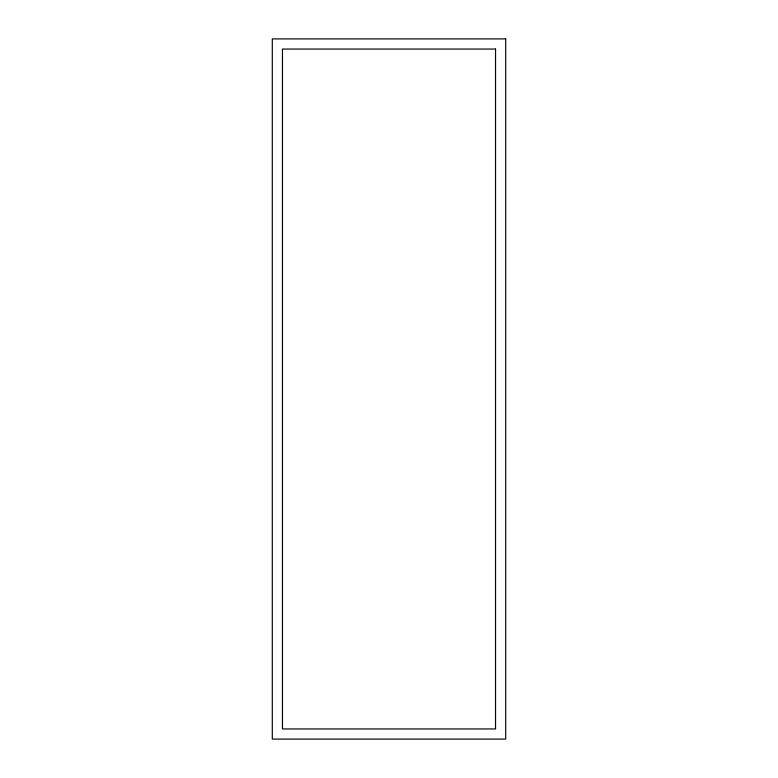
<?xml version="1.0" encoding="UTF-8"?>
<svg xmlns="http://www.w3.org/2000/svg" width="778" height="778" viewBox="0 0 778 778"><rect width="100%" height="100%" fill="white"/><g stroke="black" fill="none" stroke-linecap="round" stroke-linejoin="round"><path stroke-width="1.17" d="M505.7 38.9L272.3 38.9L272.3 739.1L505.7 739.1L505.7 38.9M495.547 49.053L282.453 49.053L282.453 728.947L495.547 728.947L495.547 49.053"/></g></svg>
